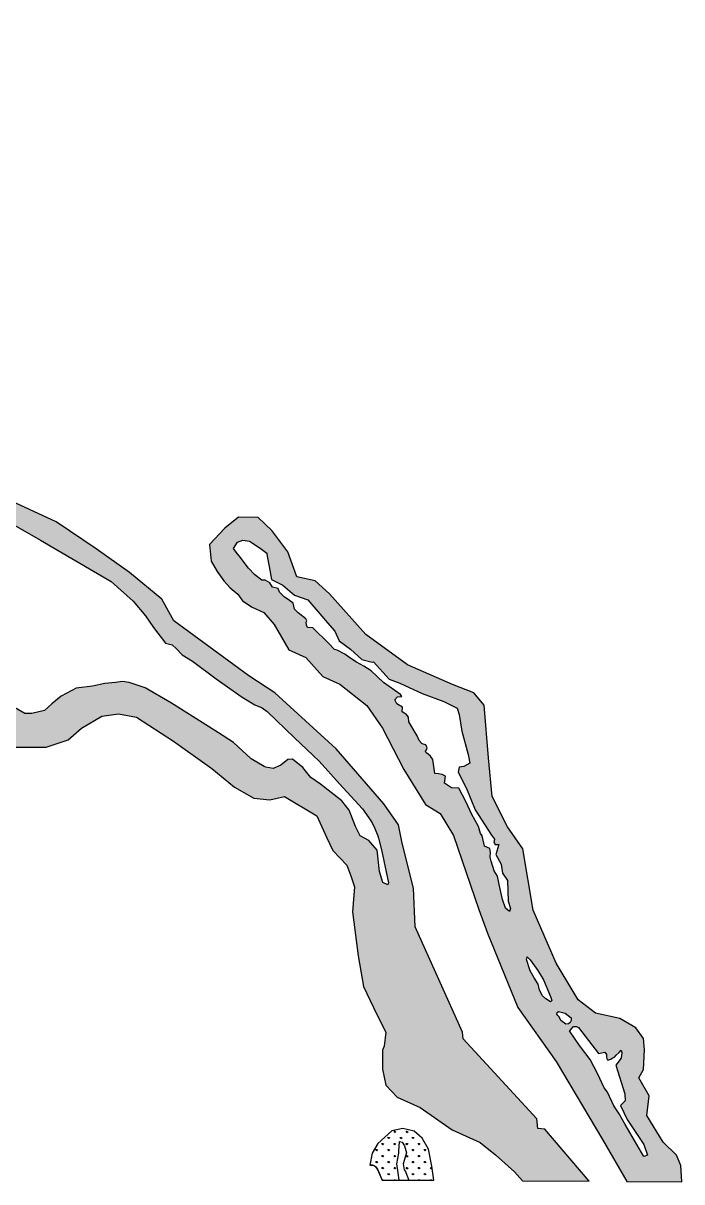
# Model space of a CAD drawing. Header units: metres. Extents: x 255476 to 378809, y 1739479 to 2227865.
# Drawn here: x 323794 to 325178, y 1852636 to 1855073 of the extents above; entities that cross this region are included whole.
import ezdxf

# ---------------------------------------------------------------- set-up
doc = ezdxf.new("R2010")
doc.units = ezdxf.units.M
doc.header["$MEASUREMENT"] = 0
doc.layers.add('MANGROOVE BUFFER ZONE', color=120, linetype='Continuous')

msp = doc.modelspace()

# ---------------------------------------------------------------- hatches: boundary and pattern name
at = {"layer": 'MANGROOVE BUFFER ZONE'}
h = msp.add_hatch(dxfattribs=at)
h.set_pattern_fill('GRASS', color=256, scale=18)
h.paths.add_polyline_path([(322682, 1854001.7), (322671.5, 1853947.8), (322673.2, 1853903.5), (322685.1, 1853873.2), (322675.3, 1853854.3), (322680, 1853793.2), (322676.5, 1853712.9), (322620.3, 1853558.9), (322591.2, 1853561.1), (322563.6, 1853553.8), (322542.9, 1853535.3), (322530.7, 1853516.4), (322519.3, 1853489.5), (322511.6, 1853390.5), (322478.2, 1853356.3), (322463.8, 1853333.9), (322443.1, 1853278.1), (322409.6, 1853215.2), (322412.9, 1853173.5), (322425.1, 1853140.3), (322459.6, 1853134.4), (322494.4, 1853138.7), (322521.5, 1853143), (322550.6, 1853093.8), (322612.4, 1853060.7), (322785.8, 1852973.5), (322859.7, 1852938.7), (322878.6, 1852930.8), (322896, 1852930.2), (322917.8, 1852935.6), (322937.6, 1852949.7), (322949, 1852962.6), (322953.3, 1852976.9), (322987.2, 1853028.5), (323020.5, 1853116.5), (323053.1, 1853164.4), (323081.3, 1853186.6), (323125.8, 1853216.5), (323175.3, 1853253.4), (323203.4, 1853287.3), (323207, 1853332.7), (323215.3, 1853385), (323231.9, 1853406), (323251.4, 1853443.6), (323268.3, 1853485.3), (323304.7, 1853517.3), (323386.8, 1853583.5), (323413.8, 1853601.1), (323429.8, 1853580.9), (323470, 1853568.6), (323518.5, 1853569.6), (323556.6, 1853580.1), (323627.1, 1853591.8), (323703.6, 1853599.3), (323746.2, 1853564.3), (323775.7, 1853550.6), (323842.1, 1853550.2), (323888.5, 1853566), (323916.1, 1853590.7), (323959.2, 1853615.9), (323994.1, 1853620.6), (324031.6, 1853613.4), (324109.8, 1853562.7), (324189.8, 1853505.8), (324238.1, 1853466.6), (324278.1, 1853442.9), (324312.3, 1853439.6), (324342.5, 1853446.5), (324410.6, 1853405.9), (324431.8, 1853359.7), (324444.4, 1853333.2), (324473.8, 1853302.4), (324482.1, 1853280), (324490.2, 1853256.5), (324485.9, 1853204.2), (324497.4, 1853111.5), (324509, 1853047.1), (324536.9, 1852988.5), (324555.7, 1852951.1), (324552.5, 1852922), (324548.8, 1852913), (324548.6, 1852873.2), (324556.1, 1852839.5), (324579.3, 1852814.2), (324628.2, 1852792.8), (324695.2, 1852745.6), (324753.9, 1852719.5), (324786.3, 1852693), (324826.1, 1852657.5), (324843.3, 1852638.5), (324983.4, 1852637.7), (324889.6, 1852747.3), (324875, 1852748.9), (324873.2, 1852768.6), (324718.4, 1852937.4), (324716.6, 1852951.5), (324617.1, 1853172.8), (324614.1, 1853254.3), (324590.4, 1853348.9), (324582.3, 1853386.9), (324551.4, 1853431), (324451.3, 1853547), (324322.4, 1853664.7), (324267.6, 1853700.6), (324110, 1853816.1), (324084.9, 1853861.5), (324017, 1853917.6), (323947.2, 1853967.6), (323862.8, 1854024.1), (323703.1, 1854098), (323582.6, 1854161.7), (323459.5, 1854245.2), (323303.2, 1854348.5), (323254.7, 1854378), (323227.1, 1854400.6), (323216.4, 1854406.5), (323196.5, 1854408), (323158.4, 1854398.5), (323137.9, 1854390.4), (323152.9, 1854450.9), (323148.4, 1854517.1), (323116.7, 1854595.6), (323115.9, 1854700), (323107.1, 1854862), (323078.2, 1854992.4), (323053.6, 1855033.5), (323043.5, 1855059.8), (323026.1, 1855071.6), (322993, 1855072.7), (322973, 1855067.5), (322951.5, 1855055.5), (322930.9, 1855033.2), (322921.9, 1855000.7), (322928.7, 1854978.6), (322945.6, 1854951.5), (322967.3, 1854936), (322983.9, 1854908.7), (322997, 1854869.4), (322989.9, 1854842.8), (322971.1, 1854789.7), (322962, 1854734.8), (322968.6, 1854704.9), (322981.8, 1854682.4), (323002.1, 1854661.8), (322959.3, 1854612.1), (322940.8, 1854549.8), (322919.3, 1854517.2), (322892.1, 1854493.8), (322849.2, 1854433.3), (322823.1, 1854383.5), (322803.9, 1854344.7), (322778.4, 1854317.4), (322750.3, 1854312), (322705.9, 1854305.7), (322650.8, 1854302.7), (322623.3, 1854292.2), (322574.2, 1854213.8), (322581.1, 1854170.4), (322612.4, 1854149.4), (322636.2, 1854132.3), (322664.3, 1854088.7), (322672.2, 1854054.4)])
h.paths.add_polyline_path([(322886.8, 1854060.2), (322864.9, 1854011), (322834.3, 1853953.6), (322803, 1853895.2), (322776.8, 1853801.3), (322767.2, 1853726.5), (322759.4, 1853623.7), (322734.7, 1853547.8), (322692.5, 1853488.5), (322642.4, 1853423.6), (322616.5, 1853394.2), (322588.3, 1853368.2), (322572, 1853345.7), (322546, 1853315.9), (322539.4, 1853309.4), (322525.9, 1853292.7), (322510.8, 1853272.6), (322504.1, 1853259), (322482.7, 1853218.2), (322475.2, 1853208.3), (322474, 1853195), (322465.3, 1853191.5), (322459.7, 1853191.8), (322455.9, 1853197.6), (322462.5, 1853213), (322484, 1853248.2), (322496.6, 1853274), (322504.1, 1853308.9), (322518.7, 1853331.3), (322535.4, 1853348.5), (322554.1, 1853369.3), (322561.9, 1853389.2), (322565.7, 1853438.1), (322569.5, 1853486.7), (322578.2, 1853510.2), (322586.4, 1853521.4), (322597.4, 1853522.1), (322616.4, 1853517.6), (322625.2, 1853514.7), (322640.2, 1853514.1), (322649.4, 1853520.6), (322660, 1853536.5), (322691.3, 1853606.3), (322700.6, 1853631.9), (322723.9, 1853720.5), (322734.3, 1853759.4), (322740.2, 1853790.7), (322739.4, 1853798), (322732, 1853805.4), (322729, 1853815.5), (322729.1, 1853851.5), (322736.4, 1853866.2), (322739.4, 1853883.4), (322732.9, 1853895.6), (322729.2, 1853911.9), (322724.1, 1853941.8), (322727.5, 1853983.3), (322729.2, 1854030.9), (322716, 1854103.3), (322700.6, 1854141.2), (322678.7, 1854172.5), (322641.3, 1854195.5), (322630.4, 1854210.2), (322640.7, 1854236), (322646.5, 1854258.4), (322660.6, 1854260.1), (322715, 1854264.2), (322755.8, 1854269.7), (322788.7, 1854273.1), (322822, 1854284.1), (322839.1, 1854297.1), (322851.7, 1854324.2), (322869.7, 1854373), (322880.4, 1854400.3), (322884.7, 1854405.6), (322888.3, 1854399.2), (322897.1, 1854398.6), (322902.5, 1854403), (322908.9, 1854432.4), (322914.3, 1854450.4), (322925.8, 1854463), (322943, 1854470.9), (322964.6, 1854477.4), (322970.2, 1854483.6), (322980.1, 1854512.3), (322986.3, 1854535.7), (322991.8, 1854550.5), (322997.6, 1854565.5), (323000.2, 1854583.5), (323004.6, 1854592), (323009.6, 1854596.8), (323017.9, 1854596.6), (323023.7, 1854601.5), (323028.2, 1854622.9), (323033.1, 1854634.5), (323043.1, 1854646.7), (323046.7, 1854650.2), (323055.5, 1854647.8), (323056.8, 1854644.8), (323056.9, 1854641.7), (323067.5, 1854594.8), (323088.1, 1854538.7), (323098.6, 1854509.6), (323099.2, 1854448.6), (323089.5, 1854416.6), (323059.6, 1854371.1), (323050, 1854359.3), (323040.4, 1854363), (323029.6, 1854369.4), (323008.3, 1854403), (323004.8, 1854408.7), (322999.3, 1854411.5), (322988.4, 1854416), (322983.1, 1854417), (322976.2, 1854419.1), (322973.1, 1854419.8), (322973, 1854423.1), (322979.3, 1854430), (322984.9, 1854435.1), (322987.1, 1854437.3), (322985.9, 1854440), (322984.2, 1854441.9), (322986.7, 1854448.1), (322992.1, 1854454.6), (323000.9, 1854462.2), (323003.8, 1854465.4), (323003.1, 1854468.6), (323001.5, 1854469.5), (322999.8, 1854469), (322996.7, 1854467.3), (322993.8, 1854465.6), (322988.9, 1854462.5), (322985.4, 1854458.4), (322977.2, 1854437.9), (322972.7, 1854428.8), (322964.1, 1854419.9), (322956.6, 1854414.8), (322951.9, 1854411.9), (322960.1, 1854402.3), (322965.5, 1854382.1), (322968.8, 1854354.1), (322952.3, 1854313.3), (322938.2, 1854273.5), (322922.2, 1854251.6), (322912.2, 1854246.5), (322903.4, 1854238.7), (322899.9, 1854232.1), (322897.6, 1854224.8), (322893.2, 1854214.1), (322891, 1854207), (322884.1, 1854208.4), (322869.2, 1854212.4), (322864.2, 1854209.2), (322864.8, 1854203), (322872.7, 1854203.6), (322886, 1854203.6), (322896.8, 1854202.8), (322910.9, 1854224.2), (322922.3, 1854236.6), (322931.6, 1854242.6), (322947.6, 1854270.1), (322962.1, 1854312.8), (322972.1, 1854334.3), (322977.7, 1854373.3), (322974.3, 1854402.3), (322982.8, 1854406), (322997.1, 1854405.7), (323007, 1854394.8), (323020.1, 1854374.4), (323032.9, 1854360.5), (323035.8, 1854346.8), (323016, 1854313), (322986.9, 1854260), (322967, 1854231.7), (322939.5, 1854184.7), (322925.9, 1854160.1), (322922.3, 1854145.4), (322915.1, 1854128), (322902, 1854105.7)], flags=16)
h.paths.add_polyline_path([(323034.1, 1854186.2), (323090.5, 1854276.2), (323134.1, 1854322.6), (323171.9, 1854360.5), (323181.6, 1854368.3), (323196.2, 1854368.6), (323207.9, 1854361.2), (323233.4, 1854343), (323292.8, 1854301.9), (323340.6, 1854271.2), (323414.2, 1854222.2), (323500.9, 1854165.5), (323580.3, 1854114), (323610.2, 1854099.3), (323662.4, 1854075.6), (323706.1, 1854056.4), (323830.4, 1853985.4), (323978.8, 1853899), (324024.7, 1853857.4), (324050.8, 1853826.7), (324067.8, 1853801.8), (324092.6, 1853769), (324106.8, 1853765.5), (324115.7, 1853757.5), (324127.8, 1853744.7), (324149.6, 1853731.2), (324199.5, 1853693.9), (324253.9, 1853655.5), (324280.3, 1853639.2), (324296, 1853632.9), (324306.1, 1853625.4), (324363.7, 1853570.3), (324416, 1853520.7), (324458.7, 1853473), (324506.7, 1853420.8), (324519.9, 1853401.9), (324526.9, 1853391.4), (324532.9, 1853379.1), (324539.2, 1853364), (324540.1, 1853359.3), (324546.8, 1853334.9), (324561.2, 1853265.5), (324559.9, 1853260.9), (324549.5, 1853266.1), (324542.2, 1853289.1), (324537.3, 1853333.7), (324519.9, 1853353.9), (324501.8, 1853364.3), (324492, 1853383.8), (324478.9, 1853418.2), (324463.6, 1853437.5), (324418.5, 1853472.8), (324398.5, 1853486.9), (324381.4, 1853508), (324359.6, 1853524.9), (324349.9, 1853524.5), (324335.3, 1853512.4), (324319, 1853505.8), (324303.4, 1853508.3), (324299.9, 1853510.1), (324272.8, 1853525.7), (324235.6, 1853560.4), (324204, 1853580.8), (324182.8, 1853593.7), (324105.4, 1853643.2), (324050.2, 1853675.1), (324016.2, 1853686.4), (324002.1, 1853688.8), (323987.4, 1853686.5), (323965.5, 1853684.1), (323939.5, 1853678.6), (323905.3, 1853674.2), (323873.2, 1853657.5), (323854.1, 1853641.8), (323838.3, 1853627.8), (323812.1, 1853621.2), (323797, 1853621), (323757.4, 1853644), (323698.4, 1853697.4), (323687, 1853699), (323680.3, 1853683), (323674.2, 1853652.4), (323671.1, 1853643.9), (323655.2, 1853651.2), (323640.2, 1853658.1), (323610.8, 1853659.6), (323593.2, 1853653.3), (323557.5, 1853644.5), (323537.2, 1853641.5), (323522.2, 1853635.8), (323507.6, 1853636), (323482.8, 1853647.8), (323468.2, 1853649.8), (323459.1, 1853662.6), (323450, 1853672.1), (323434.5, 1853677.3), (323417.3, 1853673.9), (323400, 1853667.4), (323378.7, 1853657.5), (323350.1, 1853633.9), (323308.1, 1853601.2), (323278.6, 1853581.4), (323241.2, 1853558.1), (323222.8, 1853536.6), (323204.1, 1853507.7), (323200.5, 1853469.8), (323192, 1853453.3), (323176.7, 1853441.5), (323164.6, 1853436.4), (323156.1, 1853428.8), (323152.9, 1853414.9), (323153.2, 1853363.4), (323146.2, 1853333.9), (323138.9, 1853329.1), (323101.2, 1853296.3), (323072.8, 1853260.4), (323023.1, 1853226.3), (322987.4, 1853198.6), (322973.6, 1853161.5), (322963.9, 1853139.8), (322937.6, 1853071), (322923.8, 1853046.5), (322906, 1853012.8), (322898.8, 1852981.2), (322891.2, 1852982.7), (322865.1, 1852999.5), (322762.5, 1853050), (322682.4, 1853091.4), (322587.8, 1853142), (322578, 1853175.6), (322564.6, 1853205.6), (322550.9, 1853210.4), (322544.5, 1853209.5), (322539.6, 1853212.4), (322543.3, 1853220), (322559, 1853243.3), (322577.8, 1853264.4), (322597.8, 1853290.1), (322623.7, 1853316.3), (322630.3, 1853327), (322637.3, 1853331.8), (322646.5, 1853335.6), (322668.1, 1853336.6), (322694.4, 1853337.9), (322696.9, 1853344.8), (322694.1, 1853349.4), (322680.8, 1853360.3), (322676.4, 1853370.7), (322675.2, 1853373), (322676.4, 1853380), (322682.4, 1853386.6), (322701.5, 1853414.1), (322787, 1853534.8), (322799, 1853580.2), (322805.1, 1853680.1), (322809.6, 1853728.7), (322814.5, 1853761.5), (322819.8, 1853779.5), (322832.2, 1853802.2), (322862.5, 1853854.2), (322875.6, 1853883.8), (322898.2, 1853937.2), (322931.5, 1854008.9)], flags=16)
h.paths.add_polyline_path([(322864, 1854095.5), (322848.8, 1854076.6), (322847.4, 1854072.5), (322845.1, 1854056.2), (322842.7, 1854051.6), (322840.1, 1854047.3), (322834.4, 1854048.2), (322833.1, 1854058.1), (322830.3, 1854066.5), (322834.5, 1854074), (322843.9, 1854083.1), (322856.7, 1854097.8), (322866.4, 1854108.6), (322873.7, 1854117.5), (322874.5, 1854133.9), (322871.9, 1854143.1), (322866.7, 1854150.6), (322868.7, 1854156.2), (322875, 1854162.4), (322878.2, 1854169.7), (322881.8, 1854169.1), (322882.3, 1854165.6), (322878.8, 1854158.8), (322879.7, 1854144.8), (322882.3, 1854131.7), (322874.2, 1854110.8)], flags=16)
h.paths.add_polyline_path([(322861.5, 1854159), (322857.1, 1854162.1), (322857.6, 1854170.7), (322861.6, 1854173.8), (322865.3, 1854173.4), (322868.4, 1854173.7), (322871, 1854176), (322873.4, 1854176), (322871.5, 1854171.4), (322868.9, 1854167.5)], flags=16)
h = msp.add_hatch(dxfattribs=at)
h.set_pattern_fill('GRASS', color=256, scale=18)
h.paths.add_polyline_path([(324865.2, 1853207.9), (324843.7, 1853336.5), (324811.6, 1853382.8), (324779.1, 1853446.8), (324771.6, 1853528.1), (324762.8, 1853638.7), (324740.5, 1853665), (324695.9, 1853682.4), (324601.5, 1853723.4), (324513.9, 1853787.6), (324437.7, 1853872.8), (324407, 1853900.1), (324368.5, 1853908.9), (324349.8, 1853960.8), (324316.2, 1854005.8), (324287.7, 1854033.4), (324246, 1854034.3), (324217.3, 1854011.2), (324185.3, 1853976.7), (324188.7, 1853941.2), (324201.5, 1853919.9), (324215.1, 1853900), (324228.7, 1853885.5), (324244.6, 1853872.4), (324254.4, 1853857.9), (324274.9, 1853844.9), (324299.2, 1853833.3), (324321.1, 1853808.1), (324352, 1853755.4), (324387.6, 1853739.3), (324423.3, 1853699.3), (324458.9, 1853683.1), (324515.7, 1853637.9), (324548.9, 1853590.6), (324593.4, 1853503.3), (324639.4, 1853430), (324669.7, 1853410.8), (324698.3, 1853365), (324751.5, 1853209.2), (324769.4, 1853159.6), (324833.2, 1853003), (324914, 1852889.2), (325011.4, 1852725.7), (325062.2, 1852637.2), (325177.8, 1852636.5), (325175.6, 1852671), (325166.3, 1852692.5), (325138.8, 1852720.2), (325104.4, 1852776.2), (325109.4, 1852817.5), (325087.3, 1852855.2), (325097.3, 1852872.9), (325099.5, 1852914.3), (325097.3, 1852937.6), (325081.2, 1852960), (325047.6, 1852979.7), (324996.3, 1852990.9), (324960.2, 1853019.3), (324913.6, 1853096.6)])
h.paths.add_polyline_path([(324815.4, 1853205.1), (324807.3, 1853212), (324801, 1853229.8), (324794.1, 1853262), (324790.8, 1853279.5), (324783.6, 1853290.3), (324777.5, 1853311), (324775.3, 1853319.1), (324775.7, 1853329.1), (324774.6, 1853337.1), (324763.1, 1853342.1), (324758.1, 1853364.1), (324754.6, 1853369.1), (324750.5, 1853383.6), (324743.7, 1853396.3), (324736.1, 1853410.3), (324724.7, 1853434.8), (324708.9, 1853464.4), (324693.5, 1853465.1), (324679.3, 1853474.7), (324681.2, 1853489.1), (324674, 1853493.1), (324666.7, 1853494.2), (324658.9, 1853495), (324656.7, 1853509.8), (324654.7, 1853524.4), (324650, 1853531.8), (324644.1, 1853536.1), (324640.9, 1853538.3), (324639.3, 1853541.8), (324641.2, 1853544.6), (324642.7, 1853548.9), (324639.7, 1853555.2), (324634.3, 1853557), (324631.2, 1853557.8), (324625.6, 1853564.5), (324621.6, 1853574.6), (324604.4, 1853603.5), (324603.7, 1853613.5), (324598.8, 1853619.8), (324595.5, 1853621.2), (324590.3, 1853624.8), (324591.1, 1853634.6), (324578.9, 1853641.6), (324574.7, 1853650.3), (324580.3, 1853656.3), (324589.2, 1853656.7), (324586.3, 1853661.2), (324551.1, 1853686.5), (324525.2, 1853711.1), (324509.8, 1853721), (324493.9, 1853729.5), (324480.2, 1853738.2), (324469.6, 1853745.7), (324453.2, 1853754.1), (324447.9, 1853755.7), (324435, 1853769), (324402.4, 1853801.5), (324391.1, 1853801.9), (324388.9, 1853806.8), (324388.2, 1853813), (324389.9, 1853815.8), (324387.9, 1853820), (324371.9, 1853832.6), (324363.7, 1853840.8), (324360.9, 1853852.9), (324350.4, 1853861.2), (324343.1, 1853865.8), (324332, 1853876.6), (324329.3, 1853883.7), (324317.7, 1853886.6), (324312.3, 1853895.8), (324302.2, 1853901.5), (324295.3, 1853901.6), (324280.3, 1853912.7), (324267.2, 1853927.1), (324247.5, 1853952.5), (324241.3, 1853960.1), (324235.4, 1853967.9), (324244, 1853981.4), (324255.2, 1853985.6), (324269.1, 1853983.7), (324291.5, 1853968.8), (324305.4, 1853958.2), (324306.2, 1853952.1), (324310.4, 1853930.2), (324315.4, 1853903), (324339.2, 1853891.4), (324364, 1853870.1), (324391.9, 1853860), (324417.2, 1853830.9), (324433.2, 1853812), (324448.6, 1853794.2), (324457.5, 1853773.9), (324481.8, 1853756.6), (324505.6, 1853734.8), (324527.2, 1853729.1), (324529.9, 1853729.7), (324562.7, 1853693.7), (324585.4, 1853685.1), (324632.1, 1853663.4), (324677.6, 1853646.4), (324705.7, 1853632.4), (324709.8, 1853619), (324715.3, 1853584), (324728.6, 1853535.2), (324732.1, 1853516.9), (324719.9, 1853509.5), (324709.6, 1853508.3), (324707.8, 1853497.8), (324725.6, 1853463.8), (324743.2, 1853418.7), (324778, 1853365.4), (324783.9, 1853356.9), (324782.9, 1853349.8), (324784.4, 1853349.2), (324784.8, 1853345.7), (324793, 1853346.1), (324787.3, 1853324.7), (324798.2, 1853304.3), (324801.2, 1853285.2), (324811.2, 1853269.8), (324813.2, 1853226.3), (324818.1, 1853211.3)], flags=16)
h.paths.add_polyline_path([(324852.8, 1853109.9), (324859.1, 1853103.3), (324875, 1853080.7), (324887.2, 1853061.2), (324901.8, 1853026.5), (324904.8, 1853017.8), (324901.8, 1853015.1), (324891.8, 1853021.6), (324885.1, 1853027.3), (324878.5, 1853039.8), (324875.7, 1853052.4), (324867.8, 1853065.3), (324859.4, 1853080), (324851.1, 1853104.3)], flags=16)
h.paths.add_polyline_path([(324918.5, 1852994.6), (324932.8, 1852990.8), (324945.1, 1852981.1), (324945.5, 1852975.8), (324943.2, 1852971.3), (324939.4, 1852969), (324934.4, 1852967.9), (324923.8, 1852975.6), (324920.4, 1852983.2), (324917.4, 1852986), (324915, 1852989), (324915.6, 1852992.8)], flags=16)
h.paths.add_polyline_path([(324949.9, 1852963.1), (324956.3, 1852963.2), (324961, 1852961), (325003, 1852906.1), (325016, 1852909.4), (325019.6, 1852903.9), (325019.8, 1852898.3), (325021.2, 1852893.3), (325024.2, 1852892.8), (325028.3, 1852894.3), (325031.1, 1852896.8), (325036.2, 1852898.8), (325040, 1852902.7), (325046, 1852908.4), (325050.2, 1852913.2), (325051.6, 1852908.2), (325050.5, 1852896.6), (325039.3, 1852881.6), (325057.8, 1852821.3), (325058.5, 1852806.6), (325048.9, 1852797), (325063.2, 1852767.3), (325098.2, 1852715.2), (325105.4, 1852692.5), (325097.8, 1852689.7), (325083.4, 1852714.7), (325058.8, 1852757.2), (325046.4, 1852779.4), (325035.2, 1852796.6), (325021.7, 1852824.7), (325014.9, 1852834), (325000.6, 1852864.2), (324985.4, 1852893.7), (324962.5, 1852922.8), (324941.8, 1852954), (324942.6, 1852954.3), (324945.6, 1852957.6)], flags=16)
h = msp.add_hatch(dxfattribs=at)
h.set_pattern_fill('GRASS', color=256, scale=18)
h.paths.add_polyline_path([(324645.7, 1852704.9), (324631.9, 1852728.6), (324615.4, 1852743.2), (324591.7, 1852748.7), (324568.7, 1852744), (324539.2, 1852716.9), (324527, 1852696.8), (324522.6, 1852674.1), (324535.6, 1852668.2), (324548.2, 1852640.3), (324584, 1852640.1), (324581.9, 1852655.3), (324579.2, 1852674.3), (324582.6, 1852695.5), (324585.2, 1852727.7), (324600.5, 1852703.1), (324592.1, 1852674.1), (324594, 1852661.6), (324597.2, 1852658), (324599.8, 1852650.5), (324604, 1852640), (324656.6, 1852639.7), (324652.5, 1852669.5)])

# ---------------------------------------------------------------- linework, layer by layer
at = {"layer": 'MANGROOVE BUFFER ZONE', "flags": 128}
for points in [[(323775.7, 1853550.6), (323842.1, 1853550.2), (323888.5, 1853566), (323916.1, 1853590.7), (323959.2, 1853615.9), (323994.1, 1853620.6), (324031.6, 1853613.4), (324109.8, 1853562.7), (324189.8, 1853505.8), (324238.1, 1853466.6), (324278.1, 1853442.9), (324312.3, 1853439.6), (324342.5, 1853446.5), (324410.6, 1853405.9), (324431.8, 1853359.7), (324444.4, 1853333.2), (324473.8, 1853302.4), (324482.1, 1853280), (324490.2, 1853256.5), (324485.9, 1853204.2), (324497.4, 1853111.5), (324509, 1853047.1), (324536.9, 1852988.5), (324555.7, 1852951.1), (324552.5, 1852922), (324548.8, 1852913), (324548.6, 1852873.2), (324556.1, 1852839.5), (324579.3, 1852814.2), (324628.2, 1852792.8), (324695.2, 1852745.6), (324753.9, 1852719.5), (324786.3, 1852693), (324826.1, 1852657.5), (324843.3, 1852638.5), (324983.4, 1852637.7), (324889.6, 1852747.3), (324875, 1852748.9), (324873.2, 1852768.6), (324718.4, 1852937.4), (324716.6, 1852951.5), (324617.1, 1853172.8), (324614.1, 1853254.3), (324590.4, 1853348.9), (324582.3, 1853386.9), (324551.4, 1853431), (324451.3, 1853547), (324322.4, 1853664.7), (324267.6, 1853700.6), (324110, 1853816.1), (324084.9, 1853861.5), (324017, 1853917.6), (323947.2, 1853967.6), (323862.8, 1854024.1), (323703.1, 1854098)], [(323706.1, 1854056.4), (323830.4, 1853985.4), (323978.8, 1853899), (324024.7, 1853857.4), (324050.8, 1853826.7), (324067.8, 1853801.8), (324092.6, 1853769), (324106.8, 1853765.5), (324115.7, 1853757.5), (324127.8, 1853744.7), (324149.6, 1853731.2), (324199.5, 1853693.9), (324253.9, 1853655.5), (324280.3, 1853639.2), (324296, 1853632.9), (324306.1, 1853625.4), (324363.7, 1853570.3), (324416, 1853520.7), (324458.7, 1853473), (324506.7, 1853420.8), (324519.9, 1853401.9), (324526.9, 1853391.4), (324532.9, 1853379.1), (324539.2, 1853364), (324540.1, 1853359.3), (324546.8, 1853334.9), (324561.2, 1853265.5), (324559.9, 1853260.9), (324549.5, 1853266.1), (324542.2, 1853289.1), (324537.3, 1853333.7), (324519.9, 1853353.9), (324501.8, 1853364.3), (324492, 1853383.8), (324478.9, 1853418.2), (324463.6, 1853437.5), (324418.5, 1853472.8), (324398.5, 1853486.9), (324381.4, 1853508), (324359.6, 1853524.9), (324349.9, 1853524.5), (324335.3, 1853512.4), (324319, 1853505.8), (324303.4, 1853508.3), (324299.9, 1853510.1), (324272.8, 1853525.7), (324235.6, 1853560.4), (324204, 1853580.8), (324182.8, 1853593.7), (324105.4, 1853643.2), (324050.2, 1853675.1), (324016.2, 1853686.4), (324002.1, 1853688.8), (323987.4, 1853686.5), (323965.5, 1853684.1), (323939.5, 1853678.6), (323905.3, 1853674.2), (323873.2, 1853657.5), (323854.1, 1853641.8), (323838.3, 1853627.8), (323812.1, 1853621.2), (323797, 1853621), (323757.4, 1853644)], [(324584, 1852640.1), (324581.9, 1852655.3), (324579.2, 1852674.3), (324582.8, 1852696.5), (324583.1, 1852701.1), (324584.7, 1852721.1), (324589.8, 1852720.2), (324595, 1852711.9), (324598.9, 1852697.7), (324592.1, 1852674.1), (324594, 1852661.6), (324597.2, 1852658), (324599.8, 1852650.5), (324604.1, 1852639.9)], [(324548, 1852640.6), (324538, 1852662.8), (324534.4, 1852668.7), (324528.5, 1852671.4), (324522.3, 1852671.7)]]:
    msp.add_lwpolyline(points, dxfattribs=at)
for points in [[(325104.4, 1852776.2), (325109.4, 1852817.5), (325087.3, 1852855.2), (325097.3, 1852872.9), (325099.5, 1852914.3), (325097.3, 1852937.6), (325081.2, 1852960), (325047.6, 1852979.7), (324996.3, 1852990.9), (324960.2, 1853019.3), (324913.6, 1853096.6), (324865.2, 1853207.9), (324843.7, 1853336.5), (324811.6, 1853382.8), (324779.1, 1853446.8), (324771.6, 1853528.1), (324762.8, 1853638.7), (324740.5, 1853665), (324695.9, 1853682.4), (324601.5, 1853723.4), (324513.9, 1853787.6), (324437.7, 1853872.8), (324407, 1853900.1), (324368.5, 1853908.9), (324349.8, 1853960.8), (324316.2, 1854005.8), (324287.7, 1854033.4), (324246, 1854034.3), (324217.3, 1854011.2), (324185.3, 1853976.7), (324188.7, 1853941.2), (324201.5, 1853919.9), (324215.1, 1853900), (324228.7, 1853885.5), (324244.6, 1853872.4), (324254.4, 1853857.9), (324274.9, 1853844.9), (324299.2, 1853833.3), (324321.1, 1853808.1), (324352, 1853755.4), (324387.6, 1853739.3), (324423.3, 1853699.3), (324458.9, 1853683.1), (324515.7, 1853637.9), (324548.9, 1853590.6), (324593.4, 1853503.3), (324639.4, 1853430), (324669.7, 1853410.8), (324698.3, 1853365), (324751.5, 1853209.2), (324769.4, 1853159.6), (324833.2, 1853003), (324914, 1852889.2), (325011.4, 1852725.7), (325062.2, 1852637.2), (325177.8, 1852636.5), (325175.6, 1852671), (325166.3, 1852692.5), (325138.8, 1852720.2)], [(324815.4, 1853205.1), (324807.3, 1853212), (324801, 1853229.8), (324794.1, 1853262), (324790.8, 1853279.5), (324783.6, 1853290.3), (324777.5, 1853311), (324775.3, 1853319.1), (324775.7, 1853329.1), (324774.6, 1853337.1), (324763.1, 1853342.1), (324758.1, 1853364.1), (324754.6, 1853369.1), (324750.5, 1853383.6), (324743.7, 1853396.3), (324736.1, 1853410.3), (324724.7, 1853434.8), (324708.9, 1853464.4), (324693.5, 1853465.1), (324679.3, 1853474.7), (324681.2, 1853489.1), (324674, 1853493.1), (324666.7, 1853494.2), (324658.9, 1853495), (324656.7, 1853509.8), (324654.7, 1853524.4), (324650, 1853531.8), (324644.1, 1853536.1), (324640.9, 1853538.3), (324639.3, 1853541.8), (324641.2, 1853544.6), (324642.7, 1853548.9), (324639.7, 1853555.2), (324634.3, 1853557), (324631.2, 1853557.8), (324625.6, 1853564.5), (324621.6, 1853574.6), (324604.4, 1853603.5), (324603.7, 1853613.5), (324598.8, 1853619.8), (324595.5, 1853621.2), (324590.3, 1853624.8), (324591.1, 1853634.6), (324578.9, 1853641.6), (324574.7, 1853650.3), (324580.3, 1853656.3), (324589.2, 1853656.7), (324586.3, 1853661.2), (324551.1, 1853686.5), (324525.2, 1853711.1), (324509.8, 1853721), (324493.9, 1853729.5), (324480.2, 1853738.2), (324469.6, 1853745.7), (324453.2, 1853754.1), (324447.9, 1853755.7), (324435, 1853769), (324402.4, 1853801.5), (324391.1, 1853801.9), (324388.9, 1853806.8), (324388.2, 1853813), (324389.9, 1853815.8), (324387.9, 1853820), (324371.9, 1853832.6), (324363.7, 1853840.8), (324360.9, 1853852.9), (324350.4, 1853861.2), (324343.1, 1853865.8), (324332, 1853876.6), (324329.3, 1853883.7), (324317.7, 1853886.6), (324312.3, 1853895.8), (324302.2, 1853901.5), (324295.3, 1853901.6), (324280.3, 1853912.7), (324267.2, 1853927.1), (324247.5, 1853952.5), (324241.3, 1853960.1), (324235.4, 1853967.9), (324244, 1853981.4), (324255.2, 1853985.6), (324269.1, 1853983.7), (324291.5, 1853968.8), (324305.4, 1853958.2), (324306.2, 1853952.1), (324310.4, 1853930.2), (324315.4, 1853903), (324339.2, 1853891.4), (324364, 1853870.1), (324391.9, 1853860), (324417.2, 1853830.9), (324433.2, 1853812), (324448.6, 1853794.2), (324457.5, 1853773.9), (324481.8, 1853756.6), (324505.6, 1853734.8), (324527.2, 1853729.1), (324529.9, 1853729.7), (324562.7, 1853693.7), (324585.4, 1853685.1), (324632.1, 1853663.4), (324677.6, 1853646.4), (324705.7, 1853632.4), (324709.8, 1853619), (324715.3, 1853584), (324728.6, 1853535.2), (324732.1, 1853516.9), (324719.9, 1853509.5), (324709.6, 1853508.3), (324707.8, 1853497.8), (324725.6, 1853463.8), (324743.2, 1853418.7), (324778, 1853365.4), (324783.9, 1853356.9), (324782.9, 1853349.8), (324784.4, 1853349.2), (324784.8, 1853345.7), (324793, 1853346.1), (324787.3, 1853324.7), (324798.2, 1853304.3), (324801.2, 1853285.2), (324811.2, 1853269.8), (324813.2, 1853226.3), (324818.1, 1853211.3)], [(324901.8, 1853015.1), (324891.8, 1853021.6), (324885.1, 1853027.3), (324878.5, 1853039.8), (324875.7, 1853052.4), (324867.8, 1853065.3), (324859.4, 1853080), (324851.1, 1853104.3), (324852.8, 1853109.9), (324859.1, 1853103.3), (324875, 1853080.7), (324887.2, 1853061.2), (324901.8, 1853026.5), (324904.8, 1853017.8)], [(324939.4, 1852969), (324934.4, 1852967.9), (324923.8, 1852975.6), (324920.4, 1852983.2), (324917.4, 1852986), (324915, 1852989), (324915.6, 1852992.8), (324918.5, 1852994.6), (324932.8, 1852990.8), (324945.1, 1852981.1), (324945.5, 1852975.8), (324943.2, 1852971.3)], [(325058.8, 1852757.2), (325046.4, 1852779.4), (325035.2, 1852796.6), (325021.7, 1852824.7), (325014.9, 1852834), (325000.6, 1852864.2), (324985.4, 1852893.7), (324962.5, 1852922.8), (324941.8, 1852954), (324942.6, 1852954.3), (324945.6, 1852957.6), (324949.9, 1852963.1), (324956.3, 1852963.2), (324961, 1852961), (325003, 1852906.1), (325016, 1852909.4), (325019.6, 1852903.9), (325019.8, 1852898.3), (325021.2, 1852893.3), (325024.2, 1852892.8), (325028.3, 1852894.3), (325031.1, 1852896.8), (325036.2, 1852898.8), (325040, 1852902.7), (325046, 1852908.4), (325050.2, 1852913.2), (325051.6, 1852908.2), (325050.5, 1852896.6), (325039.3, 1852881.6), (325057.8, 1852821.3), (325058.5, 1852806.6), (325048.9, 1852797), (325063.2, 1852767.3), (325098.2, 1852715.2), (325105.4, 1852692.5), (325097.8, 1852689.7), (325083.4, 1852714.7)], [(324645.7, 1852704.9), (324631.9, 1852728.6), (324615.4, 1852743.2), (324591.7, 1852748.7), (324568.7, 1852744), (324539.2, 1852716.9), (324527, 1852696.8), (324522.2, 1852671.7), (324528.5, 1852671.4), (324534.4, 1852668.7), (324538, 1852662.8), (324548.2, 1852640.3), (324656.6, 1852639.7), (324652.5, 1852669.5)]]:
    msp.add_lwpolyline(points, close=True, dxfattribs=at)

doc.saveas('drawing.dxf')
